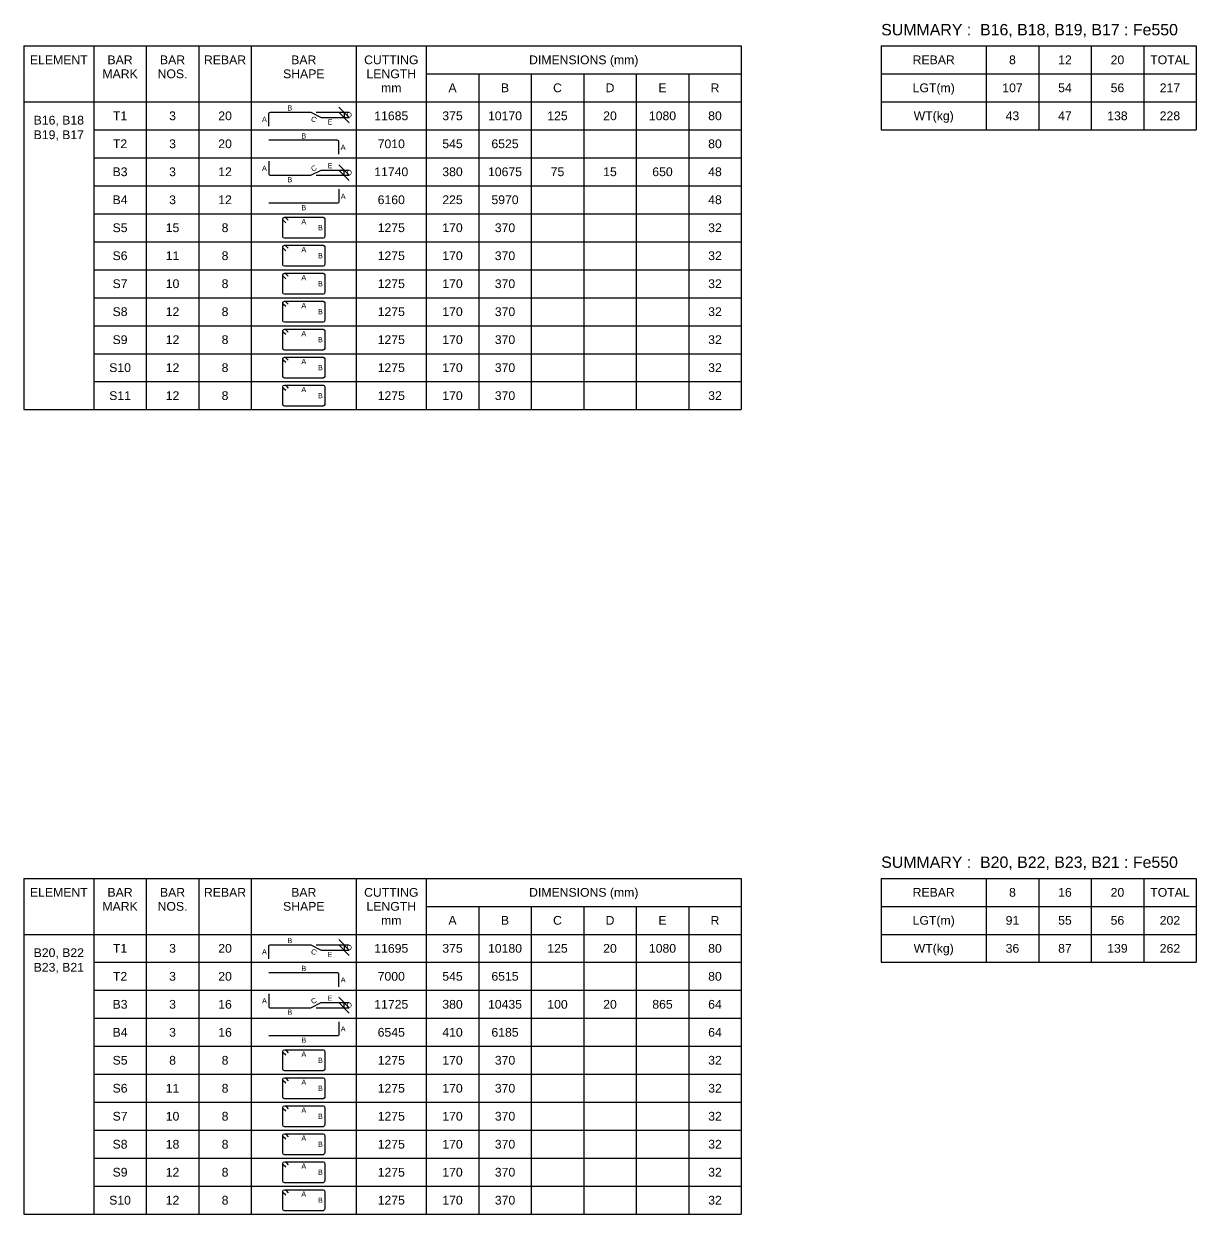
# Model space of a CAD drawing. Header units: inches. Extents: x -828 to 82836, y -189200 to 1700.
# Drawn here: x 47925 to 81425, y -136000 to -101970 of the extents above; entities that cross this region are included whole.
import ezdxf
from ezdxf.enums import TextEntityAlignment as Align

# ---------------------------------------------------------------- set-up
doc = ezdxf.new("R2010")
doc.units = ezdxf.units.IN
doc.header["$LTSCALE"] = 1000
doc.header["$MEASUREMENT"] = 0
for name, color, linetype in [('Dimension', 31, 'Continuous'), ('Reinforcement', 4, 'Continuous'), ('Schedule Header', 4, 'Continuous'), ('Schedule Line', 60, 'Continuous'), ('Text', 31, 'Continuous')]:
    doc.layers.add(name, color=color, linetype=linetype)
doc.styles.add('SC-SansSerif', font='SansSerif')
doc.dimstyles.new('SCBBSDim', dxfattribs={"dimtxt": 225, "dimasz": 0.18, "dimexe": 150, "dimexo": 150, "dimgap": 100, "dimtad": 1, "dimtoh": 1, "dimdec": 0, "dimzin": 0, "dimdsep": 46, "dimtxsty": 'SC-SansSerif', "dimtsz": 150, "dimcen": 0.09, "dimclrd": 8, "dimclre": 8, "dimclrt": 31, "dimadec": 0, "dimazin": 0, "dimtfac": 1, "dimtdec": 0, "dimtix": 1, "dimtofl": 0, "dimtmove": 0, "dimatfit": 3, "dimfxl": 1, "dimtolj": 1, "dimtzin": 0, "dimarcsym": 0})

# ---------------------------------------------------------------- blocks, each defined once
blk = doc.blocks.new('*D76')
at = {"color": 8, "linetype": 'ByBlock', "lineweight": -2}
for p, q in [((57225, -104650), (56925, -104350)), ((56275, -104500), (57225, -104500)), ((56575, -104650), (57225, -104650)), ((56925, -104500), (57225, -104800)), ((57075, -104500), (57075, -104650))]:
    blk.add_line(p, q, dxfattribs=at)
at = {"layer": 'DEFPOINTS', "color": 31}
for p in [(56125, -104500), (56425, -104650), (57075, -104500)]:
    blk.add_point(p, dxfattribs=at)
blk = doc.blocks.new('*D77')
at = {"color": 8, "linetype": 'ByBlock', "lineweight": -2}
for p, q in [((56575, -106150), (57225, -106150)), ((57225, -106300), (56925, -106000)), ((56925, -106150), (57225, -106450)), ((57075, -106300), (57075, -106150)), ((56275, -106300), (57225, -106300))]:
    blk.add_line(p, q, dxfattribs=at)
at = {"layer": 'DEFPOINTS', "color": 31}
for p in [(56425, -106150), (56125, -106300), (57075, -106300)]:
    blk.add_point(p, dxfattribs=at)
blk = doc.blocks.new('*D95')
at = {"color": 8, "linetype": 'ByBlock', "lineweight": -2}
for p, q in [((57225, -128450), (56925, -128150)), ((56275, -128300), (57225, -128300)), ((56575, -128450), (57225, -128450)), ((56925, -128300), (57225, -128600)), ((57075, -128300), (57075, -128450))]:
    blk.add_line(p, q, dxfattribs=at)
at = {"layer": 'DEFPOINTS', "color": 31}
for p in [(56125, -128300), (56425, -128450), (57075, -128300)]:
    blk.add_point(p, dxfattribs=at)
blk = doc.blocks.new('*D96')
at = {"color": 8, "linetype": 'ByBlock', "lineweight": -2}
for p, q in [((56575, -129950), (57225, -129950)), ((57225, -130100), (56925, -129800)), ((56925, -129950), (57225, -130250)), ((57075, -130100), (57075, -129950)), ((56275, -130100), (57225, -130100))]:
    blk.add_line(p, q, dxfattribs=at)
at = {"layer": 'DEFPOINTS', "color": 31}
for p in [(56425, -129950), (56125, -130100), (57075, -130100)]:
    blk.add_point(p, dxfattribs=at)

msp = doc.modelspace()

# ---------------------------------------------------------------- linework, layer by layer
at = {"layer": 'Reinforcement'}
for points in [[(54925, -104900), (54925, -104550, -0.5), (54975, -104500), (56125, -104500), (56425, -104650), (56925, -104650)], [(56925, -105700), (56925, -105350, 0.5), (56875, -105300), (54925, -105300)], [(54925, -105900), (54925, -106250, 0.5), (54975, -106300), (56125, -106300), (56425, -106150), (56925, -106150)], [(56925, -106700), (56925, -107050, -0.5), (56875, -107100), (54925, -107100)], [(55410.4, -107656.1), (55339.7, -107585.4, -0.1989124), (55325, -107550, -0.4142046), (55375, -107500, -0.1989044), (55410.4, -107514.6), (55481.1, -107585.4)], [(55410.4, -108456.1), (55339.7, -108385.4, -0.1989124), (55325, -108350, -0.4142046), (55375, -108300, -0.1989044), (55410.4, -108314.6), (55481.1, -108385.4)], [(55410.4, -109256.1), (55339.7, -109185.4, -0.1989124), (55325, -109150, -0.4142046), (55375, -109100, -0.1989044), (55410.4, -109114.6), (55481.1, -109185.4)], [(55410.4, -110056.1), (55339.7, -109985.4, -0.1989124), (55325, -109950, -0.4142046), (55375, -109900, -0.1989044), (55410.4, -109914.6), (55481.1, -109985.4)], [(55410.4, -110856.1), (55339.7, -110785.4, -0.1989124), (55325, -110750, -0.4142046), (55375, -110700, -0.1989044), (55410.4, -110714.6), (55481.1, -110785.4)], [(55410.4, -111656.1), (55339.7, -111585.4, -0.1989124), (55325, -111550, -0.4142046), (55375, -111500, -0.1989044), (55410.4, -111514.6), (55481.1, -111585.4)], [(55410.4, -112456.1), (55339.7, -112385.4, -0.1989124), (55325, -112350, -0.4142046), (55375, -112300, -0.1989044), (55410.4, -112314.6), (55481.1, -112385.4)], [(54925, -128700), (54925, -128350, -0.5), (54975, -128300), (56125, -128300), (56425, -128450), (56925, -128450)], [(56925, -129500), (56925, -129150, 0.5), (56875, -129100), (54925, -129100)], [(54925, -129700), (54925, -130050, 0.5), (54975, -130100), (56125, -130100), (56425, -129950), (56925, -129950)], [(56925, -130500), (56925, -130850, -0.5), (56875, -130900), (54925, -130900)], [(55410.4, -131456.1), (55339.7, -131385.4, -0.1989124), (55325, -131350, -0.4142046), (55375, -131300, -0.1989044), (55410.4, -131314.6), (55481.1, -131385.4)], [(55410.4, -132256.1), (55339.7, -132185.4, -0.1989124), (55325, -132150, -0.4142046), (55375, -132100, -0.1989044), (55410.4, -132114.6), (55481.1, -132185.4)], [(55410.4, -133056.1), (55339.7, -132985.4, -0.1989124), (55325, -132950, -0.4142046), (55375, -132900, -0.1989044), (55410.4, -132914.6), (55481.1, -132985.4)], [(55410.4, -133856.1), (55339.7, -133785.4, -0.1989124), (55325, -133750, -0.4142046), (55375, -133700, -0.1989044), (55410.4, -133714.6), (55481.1, -133785.4)], [(55410.4, -134656.1), (55339.7, -134585.4, -0.1989124), (55325, -134550, -0.4142046), (55375, -134500, -0.1989044), (55410.4, -134514.6), (55481.1, -134585.4)], [(55410.4, -135456.1), (55339.7, -135385.4, -0.1989124), (55325, -135350, -0.4142046), (55375, -135300, -0.1989044), (55410.4, -135314.6), (55481.1, -135385.4)]]:
    msp.add_lwpolyline(points, format="xyb", dxfattribs=at)
for points in [[(55325, -107550, -0.4142046), (55375, -107500), (56475, -107500, -0.4142046), (56525, -107550), (56525, -108050, -0.4142046), (56475, -108100), (55375, -108100, -0.4142046), (55325, -108050)], [(55325, -108350, -0.4142046), (55375, -108300), (56475, -108300, -0.4142046), (56525, -108350), (56525, -108850, -0.4142046), (56475, -108900), (55375, -108900, -0.4142046), (55325, -108850)], [(55325, -109150, -0.4142046), (55375, -109100), (56475, -109100, -0.4142046), (56525, -109150), (56525, -109650, -0.4142046), (56475, -109700), (55375, -109700, -0.4142046), (55325, -109650)], [(55325, -109950, -0.4142046), (55375, -109900), (56475, -109900, -0.4142046), (56525, -109950), (56525, -110450, -0.4142046), (56475, -110500), (55375, -110500, -0.4142046), (55325, -110450)], [(55325, -110750, -0.4142046), (55375, -110700), (56475, -110700, -0.4142046), (56525, -110750), (56525, -111250, -0.4142046), (56475, -111300), (55375, -111300, -0.4142046), (55325, -111250)], [(55325, -111550, -0.4142046), (55375, -111500), (56475, -111500, -0.4142046), (56525, -111550), (56525, -112050, -0.4142046), (56475, -112100), (55375, -112100, -0.4142046), (55325, -112050)], [(55325, -112350, -0.4142046), (55375, -112300), (56475, -112300, -0.4142046), (56525, -112350), (56525, -112850, -0.4142046), (56475, -112900), (55375, -112900, -0.4142046), (55325, -112850)], [(55325, -131350, -0.4142046), (55375, -131300), (56475, -131300, -0.4142046), (56525, -131350), (56525, -131850, -0.4142046), (56475, -131900), (55375, -131900, -0.4142046), (55325, -131850)], [(55325, -132150, -0.4142046), (55375, -132100), (56475, -132100, -0.4142046), (56525, -132150), (56525, -132650, -0.4142046), (56475, -132700), (55375, -132700, -0.4142046), (55325, -132650)], [(55325, -132950, -0.4142046), (55375, -132900), (56475, -132900, -0.4142046), (56525, -132950), (56525, -133450, -0.4142046), (56475, -133500), (55375, -133500, -0.4142046), (55325, -133450)], [(55325, -133750, -0.4142046), (55375, -133700), (56475, -133700, -0.4142046), (56525, -133750), (56525, -134250, -0.4142046), (56475, -134300), (55375, -134300, -0.4142046), (55325, -134250)], [(55325, -134550, -0.4142046), (55375, -134500), (56475, -134500, -0.4142046), (56525, -134550), (56525, -135050, -0.4142046), (56475, -135100), (55375, -135100, -0.4142046), (55325, -135050)], [(55325, -135350, -0.4142046), (55375, -135300), (56475, -135300, -0.4142046), (56525, -135350), (56525, -135850, -0.4142046), (56475, -135900), (55375, -135900, -0.4142046), (55325, -135850)]]:
    msp.add_lwpolyline(points, format="xyb", close=True, dxfattribs=at)
at = {"layer": 'Schedule Line'}
for p, q in [((47925, -102600), (68425, -102600)), ((47925, -102600), (47925, -113000)), ((49925, -102600), (49925, -113000)), ((51425, -102600), (51425, -113000)), ((52925, -102600), (52925, -113000)), ((54425, -102600), (54425, -113000)), ((57425, -102600), (57425, -113000)), ((59425, -102600), (59425, -113000)), ((68425, -102600), (68425, -113000)), ((72425, -102600), (81425, -102600)), ((72425, -102600), (72425, -105000)), ((75425, -102600), (75425, -105000)), ((76925, -102600), (76925, -105000)), ((78425, -102600), (78425, -105000)), ((79925, -102600), (79925, -105000)), ((81425, -102600), (81425, -105000)), ((59425, -103400), (68425, -103400)), ((60925, -103400), (60925, -113000)), ((62425, -103400), (62425, -113000)), ((63925, -103400), (63925, -113000)), ((65425, -103400), (65425, -113000)), ((66925, -103400), (66925, -113000)), ((72425, -103400), (81425, -103400)), ((47925, -104200), (68425, -104200)), ((72425, -104200), (81425, -104200)), ((49925, -105000), (68425, -105000)), ((72425, -105000), (81425, -105000)), ((49925, -105800), (68425, -105800)), ((49925, -106600), (68425, -106600)), ((49925, -107400), (68425, -107400)), ((49925, -108200), (68425, -108200)), ((49925, -109000), (68425, -109000)), ((49925, -109800), (68425, -109800)), ((49925, -110600), (68425, -110600)), ((49925, -111400), (68425, -111400)), ((49925, -112200), (68425, -112200)), ((47925, -113000), (68425, -113000)), ((49925, -113000), (68425, -113000)), ((47925, -126400), (68425, -126400)), ((47925, -126400), (47925, -136000)), ((49925, -126400), (49925, -136000)), ((51425, -126400), (51425, -136000)), ((52925, -126400), (52925, -136000)), ((54425, -126400), (54425, -136000)), ((57425, -126400), (57425, -136000)), ((59425, -126400), (59425, -136000)), ((68425, -126400), (68425, -136000)), ((72425, -126400), (81425, -126400)), ((72425, -126400), (72425, -128800)), ((75425, -126400), (75425, -128800)), ((76925, -126400), (76925, -128800)), ((78425, -126400), (78425, -128800)), ((79925, -126400), (79925, -128800)), ((81425, -126400), (81425, -128800)), ((59425, -127200), (68425, -127200)), ((60925, -127200), (60925, -136000)), ((62425, -127200), (62425, -136000)), ((63925, -127200), (63925, -136000)), ((65425, -127200), (65425, -136000)), ((66925, -127200), (66925, -136000)), ((72425, -127200), (81425, -127200)), ((47925, -128000), (68425, -128000)), ((72425, -128000), (81425, -128000)), ((49925, -128800), (68425, -128800)), ((72425, -128800), (81425, -128800)), ((49925, -129600), (68425, -129600)), ((49925, -130400), (68425, -130400)), ((49925, -131200), (68425, -131200)), ((49925, -132000), (68425, -132000)), ((49925, -132800), (68425, -132800)), ((49925, -133600), (68425, -133600)), ((49925, -134400), (68425, -134400)), ((49925, -135200), (68425, -135200)), ((47925, -136000), (68425, -136000)), ((49925, -136000), (68425, -136000))]:
    msp.add_line(p, q, dxfattribs=at)

# ---------------------------------------------------------------- texts
at = {"layer": 'Dimension', "style": 'SC-SansSerif'}
for s, p in [('B', (55525, -104375)), ('A', (54800, -104700)), ('E', (56675, -104775)), ('D', (57225, -104575)), ('B', (55925, -105175)), ('A', (57050, -105500)), ('A', (54800, -106100)), ('E', (56675, -106025)), ('D', (57225, -106225)), ('B', (55525, -106425)), ('A', (57050, -106900)), ('B', (55925, -107225)), ('A', (55925, -107625)), ('B', (56400, -107800)), ('A', (55925, -108425)), ('B', (56400, -108600)), ('A', (55925, -109225)), ('B', (56400, -109400)), ('A', (55925, -110025)), ('B', (56400, -110200)), ('A', (55925, -110825)), ('B', (56400, -111000)), ('A', (55925, -111625)), ('B', (56400, -111800)), ('A', (55925, -112425)), ('B', (56400, -112600)), ('B', (55525, -128175)), ('A', (54800, -128500)), ('E', (56675, -128575)), ('D', (57225, -128375)), ('B', (55925, -128975)), ('A', (57050, -129300)), ('A', (54800, -129900)), ('E', (56675, -129825)), ('D', (57225, -130025)), ('B', (55525, -130225)), ('A', (57050, -130700)), ('B', (55925, -131025)), ('A', (55925, -131425)), ('B', (56400, -131600)), ('A', (55925, -132225)), ('B', (56400, -132400)), ('A', (55925, -133025)), ('B', (56400, -133200)), ('A', (55925, -133825)), ('B', (56400, -134000)), ('A', (55925, -134625)), ('B', (56400, -134800)), ('A', (55925, -135425)), ('B', (56400, -135600))]:
    msp.add_text(s, height=150, dxfattribs=at).set_placement(p, align=Align.MIDDLE_CENTER)
for rotation, p in [(-26.56505, (56212.5, -104700)), (26.56505, (56212.5, -106100)), (-26.56505, (56212.5, -128500)), (26.56505, (56212.5, -129900))]:
    msp.add_text('C', height=150, rotation=rotation, dxfattribs=at).set_placement(p, align=Align.MIDDLE_CENTER)
at = {"layer": 'Schedule Header', "style": 'SC-SansSerif'}
for s, p in [('SUMMARY :  B16, B18, B19, B17 : Fe550', (72425, -102300)), ('SUMMARY :  B20, B22, B23, B21 : Fe550', (72425, -126100))]:
    msp.add_text(s, height=325, dxfattribs=at).set_placement(p)
for s, p in [('ELEMENT', (48925, -103000)), ('BAR', (50675, -103000)), ('BAR', (52175, -103000)), ('REBAR', (53675, -103000)), ('BAR', (55925, -103000)), ('CUTTING', (58425, -103000)), ('DIMENSIONS (mm)', (63925, -103000)), ('REBAR', (73925, -103000)), ('8', (76175, -103000)), ('12', (77675, -103000)), ('20', (79175, -103000)), ('TOTAL', (80675, -103000)), ('MARK', (50675, -103400)), ('NOS.', (52175, -103400)), ('SHAPE', (55925, -103400)), ('LENGTH', (58425, -103400)), ('mm', (58425, -103800)), ('A', (60175, -103800)), ('B', (61675, -103800)), ('C', (63175, -103800)), ('D', (64675, -103800)), ('E', (66175, -103800)), ('R', (67675, -103800)), ('LGT(m)', (73925, -103800)), ('WT(kg)', (73925, -104600)), ('ELEMENT', (48925, -126800)), ('BAR', (50675, -126800)), ('BAR', (52175, -126800)), ('REBAR', (53675, -126800)), ('BAR', (55925, -126800)), ('CUTTING', (58425, -126800)), ('DIMENSIONS (mm)', (63925, -126800)), ('REBAR', (73925, -126800)), ('8', (76175, -126800)), ('16', (77675, -126800)), ('20', (79175, -126800)), ('TOTAL', (80675, -126800)), ('MARK', (50675, -127200)), ('NOS.', (52175, -127200)), ('SHAPE', (55925, -127200)), ('LENGTH', (58425, -127200)), ('mm', (58425, -127600)), ('A', (60175, -127600)), ('B', (61675, -127600)), ('C', (63175, -127600)), ('D', (64675, -127600)), ('E', (66175, -127600)), ('R', (67675, -127600)), ('LGT(m)', (73925, -127600)), ('WT(kg)', (73925, -128400))]:
    msp.add_text(s, height=250, dxfattribs=at).set_placement(p, align=Align.MIDDLE_CENTER)
at = {"layer": 'Text', "style": 'SC-SansSerif'}
for s, p in [('107', (76175, -103800)), ('54', (77675, -103800)), ('56', (79175, -103800)), ('217', (80675, -103800)), ('3', (52175, -104600)), ('20', (53675, -104600)), ('11685', (58425, -104600)), ('375', (60175, -104600)), ('10170', (61675, -104600)), ('125', (63175, -104600)), ('20', (64675, -104600)), ('1080', (66175, -104600)), ('80', (67675, -104600)), ('43', (76175, -104600)), ('138', (79175, -104600)), ('228', (80675, -104600)), ('T1', (50675, -104600)), ('47', (77675, -104600)), ('T2', (50675, -105400)), ('3', (52175, -105400)), ('20', (53675, -105400)), ('7010', (58425, -105400)), ('545', (60175, -105400)), ('6525', (61675, -105400)), ('80', (67675, -105400)), ('B3', (50675, -106200)), ('3', (52175, -106200)), ('12', (53675, -106200)), ('11740', (58425, -106200)), ('380', (60175, -106200)), ('10675', (61675, -106200)), ('75', (63175, -106200)), ('15', (64675, -106200)), ('650', (66175, -106200)), ('48', (67675, -106200)), ('B4', (50675, -107000)), ('3', (52175, -107000)), ('12', (53675, -107000)), ('6160', (58425, -107000)), ('225', (60175, -107000)), ('5970', (61675, -107000)), ('48', (67675, -107000)), ('S5', (50675, -107800)), ('15', (52175, -107800)), ('8', (53675, -107800)), ('1275', (58425, -107800)), ('170', (60175, -107800)), ('370', (61675, -107800)), ('32', (67675, -107800)), ('S6', (50675, -108600)), ('11', (52175, -108600)), ('8', (53675, -108600)), ('1275', (58425, -108600)), ('170', (60175, -108600)), ('370', (61675, -108600)), ('32', (67675, -108600)), ('S7', (50675, -109400)), ('10', (52175, -109400)), ('8', (53675, -109400)), ('1275', (58425, -109400)), ('170', (60175, -109400)), ('370', (61675, -109400)), ('32', (67675, -109400)), ('S8', (50675, -110200)), ('12', (52175, -110200)), ('8', (53675, -110200)), ('1275', (58425, -110200)), ('170', (60175, -110200)), ('370', (61675, -110200)), ('32', (67675, -110200)), ('S9', (50675, -111000)), ('12', (52175, -111000)), ('8', (53675, -111000)), ('1275', (58425, -111000)), ('170', (60175, -111000)), ('370', (61675, -111000)), ('32', (67675, -111000)), ('S10', (50675, -111800)), ('12', (52175, -111800)), ('8', (53675, -111800)), ('1275', (58425, -111800)), ('170', (60175, -111800)), ('370', (61675, -111800)), ('32', (67675, -111800)), ('S11', (50675, -112600)), ('12', (52175, -112600)), ('8', (53675, -112600)), ('1275', (58425, -112600)), ('170', (60175, -112600)), ('370', (61675, -112600)), ('32', (67675, -112600)), ('91', (76175, -127600)), ('55', (77675, -127600)), ('56', (79175, -127600)), ('202', (80675, -127600)), ('T1', (50675, -128400)), ('3', (52175, -128400)), ('20', (53675, -128400)), ('11695', (58425, -128400)), ('375', (60175, -128400)), ('10180', (61675, -128400)), ('125', (63175, -128400)), ('20', (64675, -128400)), ('1080', (66175, -128400)), ('80', (67675, -128400)), ('36', (76175, -128400)), ('87', (77675, -128400)), ('139', (79175, -128400)), ('262', (80675, -128400)), ('T2', (50675, -129200)), ('3', (52175, -129200)), ('20', (53675, -129200)), ('7000', (58425, -129200)), ('545', (60175, -129200)), ('6515', (61675, -129200)), ('80', (67675, -129200)), ('B3', (50675, -130000)), ('3', (52175, -130000)), ('16', (53675, -130000)), ('11725', (58425, -130000)), ('380', (60175, -130000)), ('10435', (61675, -130000)), ('100', (63175, -130000)), ('20', (64675, -130000)), ('865', (66175, -130000)), ('64', (67675, -130000)), ('3', (52175, -130800)), ('16', (53675, -130800)), ('6545', (58425, -130800)), ('410', (60175, -130800)), ('6185', (61675, -130800)), ('64', (67675, -130800)), ('B4', (50675, -130800)), ('S5', (50675, -131600)), ('8', (52175, -131600)), ('8', (53675, -131600)), ('1275', (58425, -131600)), ('170', (60175, -131600)), ('370', (61675, -131600)), ('32', (67675, -131600)), ('S6', (50675, -132400)), ('11', (52175, -132400)), ('8', (53675, -132400)), ('1275', (58425, -132400)), ('170', (60175, -132400)), ('370', (61675, -132400)), ('32', (67675, -132400)), ('S7', (50675, -133200)), ('10', (52175, -133200)), ('8', (53675, -133200)), ('1275', (58425, -133200)), ('170', (60175, -133200)), ('370', (61675, -133200)), ('32', (67675, -133200)), ('S8', (50675, -134000)), ('18', (52175, -134000)), ('8', (53675, -134000)), ('1275', (58425, -134000)), ('170', (60175, -134000)), ('370', (61675, -134000)), ('32', (67675, -134000)), ('S9', (50675, -134800)), ('12', (52175, -134800)), ('8', (53675, -134800)), ('1275', (58425, -134800)), ('170', (60175, -134800)), ('370', (61675, -134800)), ('32', (67675, -134800)), ('S10', (50675, -135600)), ('12', (52175, -135600)), ('8', (53675, -135600)), ('1275', (58425, -135600)), ('170', (60175, -135600)), ('370', (61675, -135600)), ('32', (67675, -135600))]:
    msp.add_text(s, height=250, dxfattribs=at).set_placement(p, align=Align.MIDDLE_CENTER)
at = {"layer": 'Text', "char_height": 250, "attachment_point": 2, "style": 'SC-SansSerif'}
for s, insert in [('B16, B18\\PB19, B17\\P', (48925, -104600)), ('B20, B22\\PB23, B21\\P', (48925, -128400))]:
    msp.add_mtext(s, dxfattribs=dict(at, insert=insert))

# ---------------------------------------------------------------- dimensions: what is measured, and where the dimension line sits
at = {"layer": 'Dimension'}
for base, p1, p2, picture, middle in [((57075, -104650), (56125, -104500), (56425, -104650), '*D76', (57075, -104575)), ((57075, -106150), (56125, -106300), (56425, -106150), '*D77', (57075, -106225)), ((57075, -128450), (56125, -128300), (56425, -128450), '*D95', (57075, -128375)), ((57075, -129950), (56125, -130100), (56425, -129950), '*D96', (57075, -130025))]:
    dim = msp.add_linear_dim(base=base, p1=p1, p2=p2, angle=90, text=' ', dimstyle='SCBBSDim', dxfattribs=at)
    dim.commit()
    dim.dimension.update_dxf_attribs({"geometry": picture, "text_midpoint": middle})

doc.saveas('drawing.dxf')
